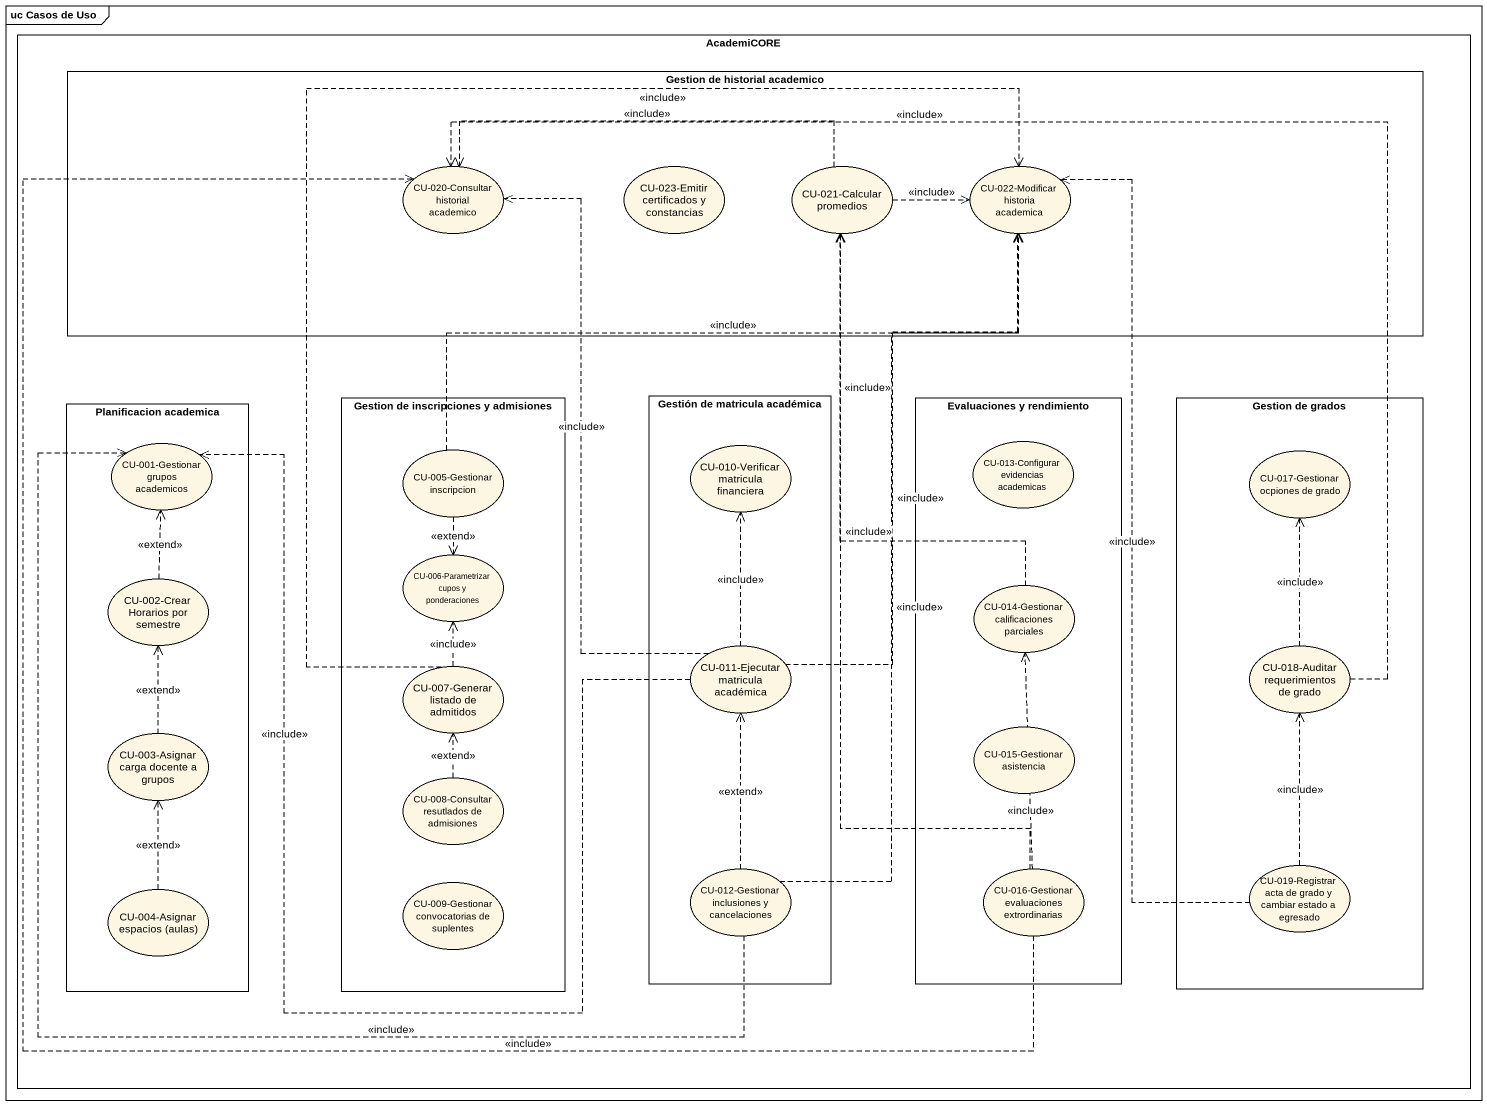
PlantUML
@startuml
mainframe uc Casos de Uso
rectangle AcademiCORE {
  rectangle "Gestion de historial academico" as Gestion_de_historial {
    usecase "CU-020-Consultar historial academico" as CU_020_Consultar_historial
    usecase "CU-023-Emitir certificados y constancias" as CU_023_Emitir_certificados
    usecase "CU-021-Calcular promedios" as CU_021_Calcular_promedios
    usecase "CU-022-Modificar historia academica" as CU_022_Modificar_historia
  }
  rectangle "Planificacion academica" as Planificacion_academica {
    usecase "CU-001-Gestionar grupos academicos" as CU_001_Gestionar_grupos
    usecase "CU-002-Crear Horarios por semestre" as CU_002_Crear_Horarios_por
    usecase "CU-003-Asignar carga docente a grupos" as CU_003_Asignar_carga
    usecase "CU-004-Asignar espacios (aulas)" as CU_004_Asignar_espacios
  }
  rectangle "Gestion de inscripciones y admisiones" as Gestion_de_inscripciones_y {
    usecase "CU-005-Gestionar inscripcion" as CU_005_Gestionar_inscripcion
    usecase "CU-006-Parametrizar cupos y ponderaciones" as CU_006_Parametrizar_cupos_y
    usecase "CU-007-Generar listado de admitidos" as CU_007_Generar_listado_de
    usecase "CU-008-Consultar resutlados de admisiones" as CU_008_Consultar_resutlados
    usecase "CU-009-Gestionar convocatorias de suplentes" as CU_009_Gestionar
  }
  rectangle "Gestión de matricula académica" as Gestión_de_matricula {
    usecase "CU-010-Verificar matricula financiera" as CU_010_Verificar_matricula
    usecase "CU-011-Ejecutar matricula académica" as CU_011_Ejecutar_matricula
    usecase "CU-012-Gestionar inclusiones y cancelaciones" as CU_012_Gestionar
  }
  rectangle "Evaluaciones y rendimiento" as Evaluaciones_y_rendimiento {
    usecase "CU-013-Configurar evidencias academicas" as CU_013_Configurar
    usecase "CU-014-Gestionar calificaciones parciales" as CU_014_Gestionar
    usecase "CU-015-Gestionar asistencia" as CU_015_Gestionar_asistencia
    usecase "CU-016-Gestionar evaluaciones extrordinarias" as CU_016_Gestionar
  }
  rectangle "Gestion de grados" as Gestion_de_grados {
    usecase "CU-017-Gestionar ocpiones de grado" as CU_017_Gestionar_ocpiones
    usecase "CU-018-Auditar requerimientos de grado" as CU_018_Auditar
    usecase "CU-019-Registrar acta de grado y cambiar estado a egresado" as CU_019_Registrar_acta_de
  }
}
CU_021_Calcular_promedios .left.> CU_020_Consultar_historial : <<include>>
CU_021_Calcular_promedios .right.> CU_022_Modificar_historia : <<include>>
CU_005_Gestionar_inscripcion .right.> CU_022_Modificar_historia : <<include>>
CU_005_Gestionar_inscripcion ..> CU_006_Parametrizar_cupos_y : <<extend>>
CU_002_Crear_Horarios_por .up.> CU_001_Gestionar_grupos : <<extend>>
CU_014_Gestionar .up.> CU_021_Calcular_promedios : <<include>>
CU_007_Generar_listado_de .up.> CU_022_Modificar_historia : <<include>>
CU_007_Generar_listado_de .up.> CU_006_Parametrizar_cupos_y : <<include>>
CU_011_Ejecutar_matricula .up.> CU_020_Consultar_historial : <<include>>
CU_011_Ejecutar_matricula .up.> CU_022_Modificar_historia : <<include>>
CU_011_Ejecutar_matricula .left.> CU_001_Gestionar_grupos : <<include>>
CU_011_Ejecutar_matricula .up.> CU_010_Verificar_matricula : <<include>>
CU_018_Auditar .left.> CU_020_Consultar_historial : <<include>>
CU_018_Auditar .up.> CU_017_Gestionar_ocpiones : <<include>>
CU_003_Asignar_carga .up.> CU_002_Crear_Horarios_por : <<extend>>
CU_008_Consultar_resutlados .up.> CU_007_Generar_listado_de : <<extend>>
CU_012_Gestionar .up.> CU_022_Modificar_historia : <<include>>
CU_012_Gestionar .up.> CU_001_Gestionar_grupos : <<include>>
CU_012_Gestionar .up.> CU_011_Ejecutar_matricula : <<extend>>
CU_016_Gestionar .up.> CU_020_Consultar_historial : <<include>>
CU_016_Gestionar .up.> CU_021_Calcular_promedios : <<include>>
CU_016_Gestionar .up.> CU_014_Gestionar : <<include>>
CU_019_Registrar_acta_de .up.> CU_022_Modificar_historia : <<include>>
CU_019_Registrar_acta_de .up.> CU_018_Auditar : <<include>>
CU_004_Asignar_espacios .up.> CU_003_Asignar_carga : <<extend>>
@enduml
